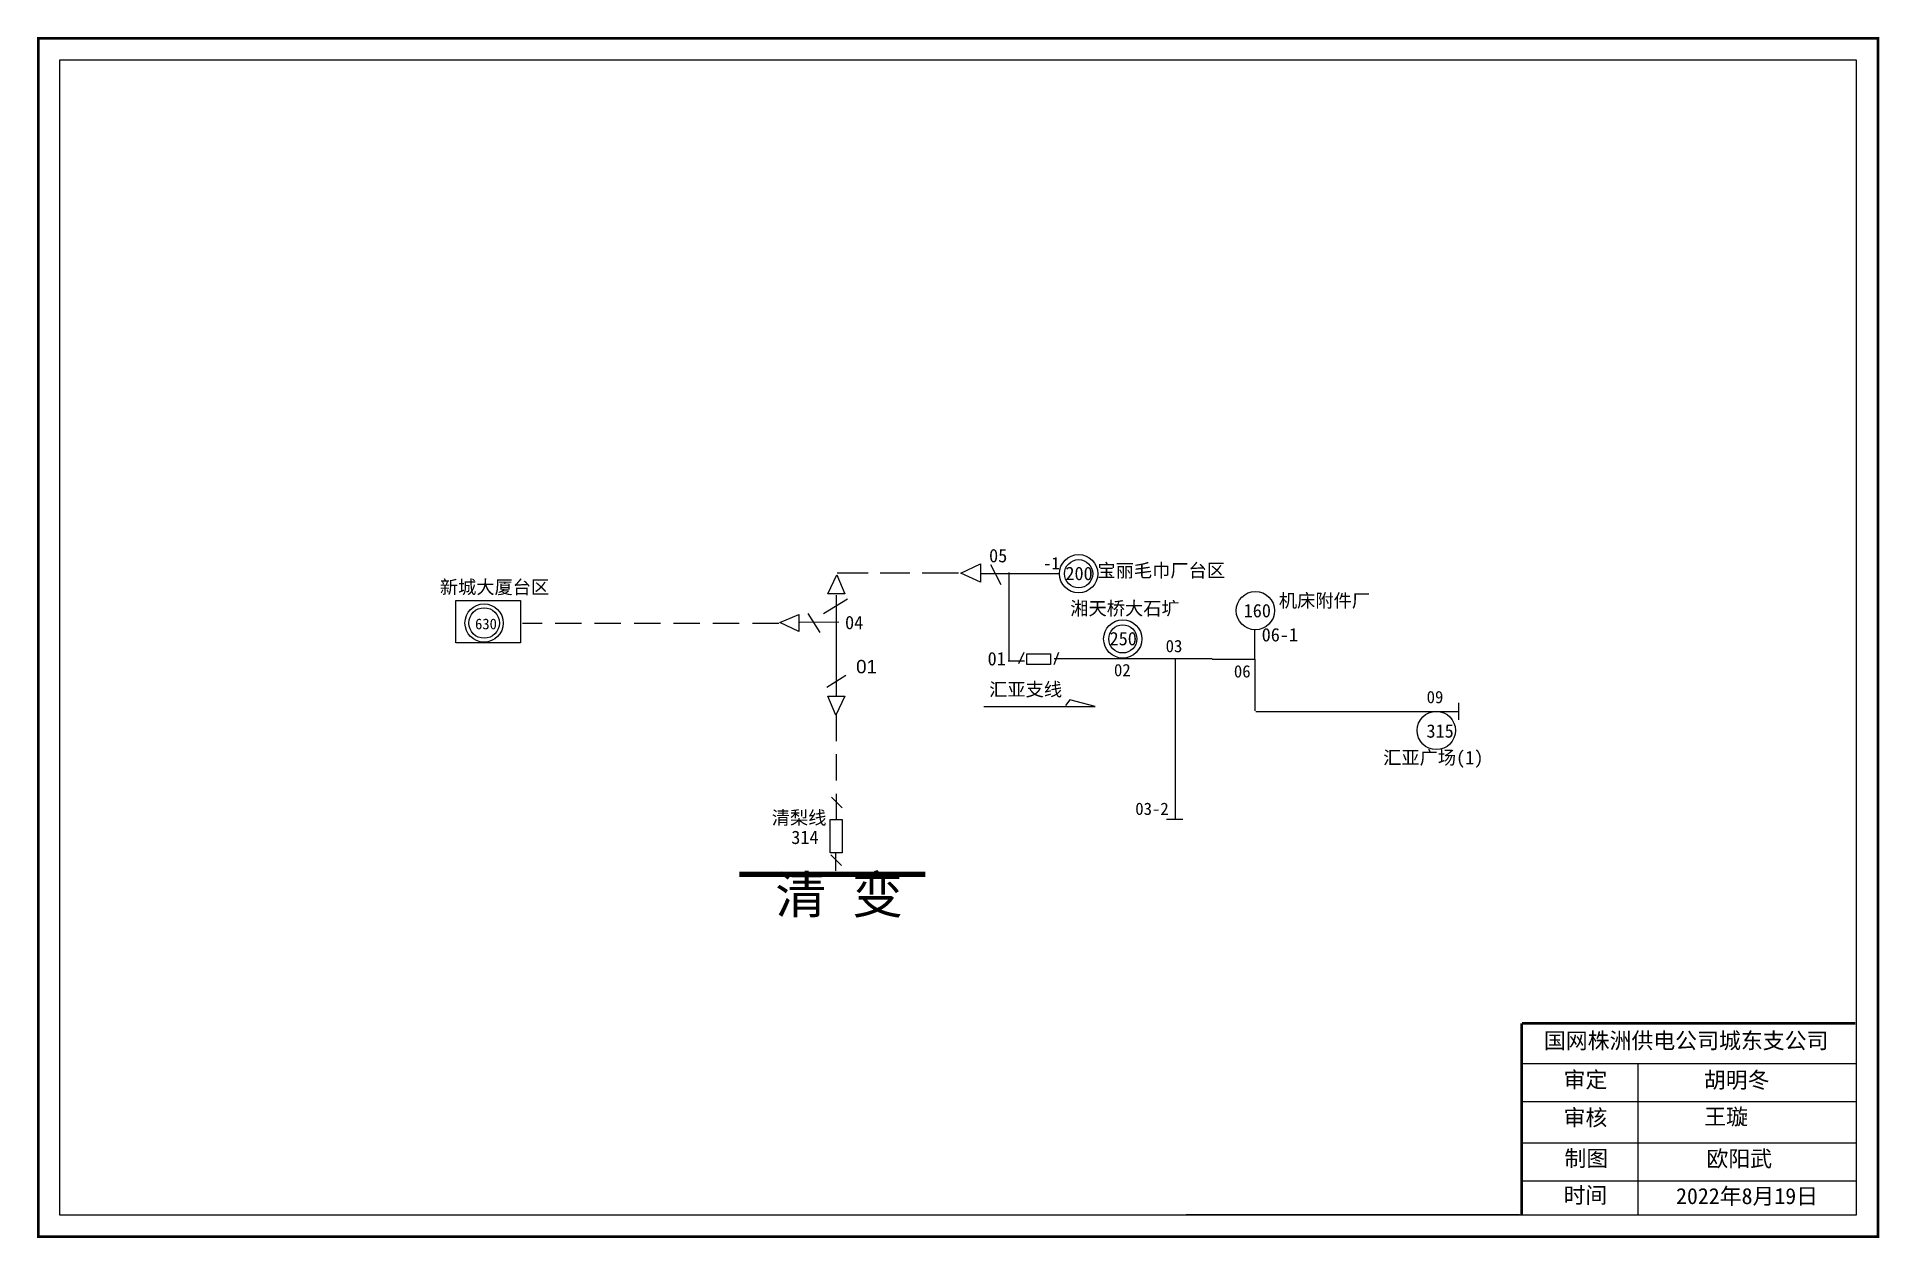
# Model space of a CAD drawing. Extents: x -51 to 293, y -6 to 219.
import ezdxf

# ---------------------------------------------------------------- set-up
doc = ezdxf.new("R2010")
doc.units = 0
doc.header["$LTSCALE"] = 0.774411
doc.linetypes.add('DASHED2', pattern=[9.525, 6.35, -3.175])
doc.layers.get('0').update_dxf_attribs({"linetype": 'CONTINUOUS'})
doc.styles.get("Standard").update_dxf_attribs({"font": '', "height": 2.5})
doc.styles.add('字体', font='', dxfattribs={"height": 2.5})
doc.styles.add('宋体_txtstyle_3.00_0_0', font='SIMSUN.TTC', dxfattribs={"height": 3})
doc.styles.add('宋体_txtstyle_300.00_0_0300', font='SIMSUN.TTC', dxfattribs={"height": 300})
doc.styles.get('Standard').set_extended_font_data('SimSun')
doc.styles.get('字体').set_extended_font_data('楷体_GB2312')

msp = doc.modelspace()

# ---------------------------------------------------------------- linework, layer by layer
at = {"color": 7, "linetype": 'Continuous'}
for p, q in [((96.91, 114.7), (98.59, 118.27)), ((98.59, 118.27), (100.09, 114.7)), ((104.42, 118.58), (98.65, 118.58)), ((112.25, 118.58), (106.68, 118.58)), ((121.32, 118.58), (114.52, 118.58)), ((121.79, 118.59), (125.46, 120.32)), ((125.46, 116.89), (121.79, 118.59)), ((125.44, 118.49), (140.24, 118.49)), ((125.46, 120.32), (125.46, 116.89)), ((127.29, 120.17), (129.27, 116.45)), ((130.76, 118.71), (130.76, 102.17)), ((96.12, 111.06), (100.59, 113.78)), ((100.09, 114.7), (96.91, 114.7)), ((98.5, 95.58), (98.5, 114.46)), ((87.91, 109.38), (91.47, 110.88)), ((91.47, 110.88), (91.47, 107.69)), ((93.16, 111.06), (95.41, 107.5)), ((91.47, 107.69), (87.91, 109.38)), ((98.95, 109.42), (91.66, 109.38)), ((130.64, 102.17), (133.67, 102.17)), ((176.79, 92.83), (176.79, 102.51)), ((96.71, 97.27), (100.28, 99.52)), ((98.4, 92.02), (96.9, 95.58)), ((96.9, 95.58), (100.09, 95.58)), ((100.09, 95.58), (98.4, 92.02)), ((126.06, 93.66), (146.88, 93.66)), ((142.14, 94.9), (141.31, 93.87)), ((146.88, 93.66), (142.14, 94.9)), ((214.85, 94.34), (214.85, 91.15)), ((160.2, 72.58), (163.26, 72.58))]:
    msp.add_line(p, q, dxfattribs=at)
at = {"color": 7, "linetype": 'DASHED2'}
for p, q in [((87.72, 109.19), (39.81, 109.18)), ((98.54, 72.44), (98.54, 92.36))]:
    msp.add_line(p, q, dxfattribs=at)
for p, q in [((176.74, 102.52), (176.74, 108.01)), ((168.74, 102.52), (176.74, 102.52))]:
    msp.add_line(p, q)
at = {"color": 0, "linetype": 'Continuous'}
for p, q in [((133.53, 103.75), (132.57, 101.61)), ((140.05, 103.75), (139.13, 101.43))]:
    msp.add_line(p, q, dxfattribs=at)
at = {"linetype": 'Continuous'}
for p, q in [((168.78, 102.56), (139.23, 102.54)), ((161.89, 72.75), (161.89, 102.51)), ((176.91, 92.75), (214.85, 92.75)), ((99.59, 74.72), (97.61, 76.7)), ((99.44, 63.95), (97.46, 65.93)), ((98.32, 66.32), (98.32, 62.95)), ((226.68, 26.97), (289.05, 26.97)), ((248.33, 26.97), (248.33, -1.36)), ((226.68, 19.87), (289.05, 19.87)), ((226.68, 12.12), (289.05, 12.12)), ((226.68, 5.02), (289.05, 5.02)), ((163.88, -1.29), (226.25, -1.29))]:
    msp.add_line(p, q, dxfattribs=at)
at = {"linetype": 'Continuous', "const_width": 0.5}
msp.add_lwpolyline([(-50.75, 218.53), (293.23, 218.53), (293.23, -5.43), (-50.75, -5.43)], close=True, dxfattribs=at)
at = {"linetype": 'Continuous'}
for points in [[(-46.7, 214.49), (289.18, 214.49), (289.18, -1.39), (-46.7, -1.39)], [(99.59, 72.57), (99.59, 66.31), (97.36, 66.31), (97.36, 72.57)]]:
    msp.add_lwpolyline(points, close=True, dxfattribs=at)
at = {"color": 7, "linetype": 'Continuous'}
msp.add_lwpolyline([(27.34, 113.49), (39.42, 113.49), (39.42, 105.53), (27.34, 105.53)], close=True, dxfattribs=at)
at = {"color": 0}
msp.add_lwpolyline([(138.56, 101.5), (134.13, 101.5), (134.13, 103.49), (138.56, 103.49)], close=True, dxfattribs=at)
at = {"linetype": 'Continuous'}
for points, const_width in [([(115.1, 62.32), (80.37, 62.3)], 1), ([(226.64, 34.48), (226.64, -1.25)], 0.5), ([(226.68, 34.48), (289.05, 34.48)], 0.5)]:
    msp.add_lwpolyline(points, dxfattribs=dict(at, const_width=const_width))
for centre, radius in [((143.79, 118.47), 3.58), ((143.79, 118.47), 2.63), ((176.85, 111.58), 3.58), ((32.63, 109.26), 3.58), ((32.63, 109.26), 2.86), ((152.05, 106.29), 3.58), ((152.05, 106.29), 2.63), ((210.67, 89.18), 3.58)]:
    msp.add_circle(centre, radius, dxfattribs=at)

# ---------------------------------------------------------------- texts
at = {"color": 7, "char_height": 2.5, "attachment_point": 1}
for s, insert, width in [('05', (127.05, 123.1), 6.3394), ('04', (100.12, 110.6), 6.3394), ('06-1', (178.02, 108.32), 11.56), ('01', (126.77, 103.84), 6.3394)]:
    msp.add_mtext(s, dxfattribs=dict(at, insert=insert, width=width))
at = {"attachment_point": 1}
for s, insert, char_height, width in [('-1', (137.15, 121.59), 2.3, 16.116), ('200', (141.32, 119.77), 2.5, 4.8377), ('160', (174.65, 112.82), 2.5, 4.8377), ('630', (30.94, 110.09), 2, 3.8702), ('250', (149.58, 107.59), 2.5, 4.8377), ('03', (160.06, 106.1), 2.3, 16.116), ('02', (150.4, 101.61), 2.3, 16.116), ('06', (172.82, 101.38), 2.3, 16.116), ('09', (208.86, 96.57), 2.3, 16.116), ('315', (208.83, 90.33), 2.5, 4.8377), ('03-2', (154.38, 75.7), 2.3, 16.116)]:
    msp.add_mtext(s, dxfattribs=dict(at, insert=insert, char_height=char_height, width=width))
at = {"char_height": 2.5, "attachment_point": 1, "style": '字体'}
for s, insert, width in [('宝丽毛巾厂台区', (147.3, 120.33), 27.9947), ('新城大厦台区', (24.35, 117.22), 32.7052), ('湘天桥大石圹', (142.23, 113.24), 20.6848), ('汇亚支线', (127.06, 98.1), 17.2511), ('汇亚广场(1)', (200.73, 85.36), 22.0482)]:
    msp.add_mtext(s, dxfattribs=dict(at, insert=insert, width=width))
at = {"color": 7, "insert": (181.23, 114.69), "char_height": 2.5, "width": 19.8372, "attachment_point": 1, "style": '字体'}
msp.add_mtext('{\\fSimSun|b0|i0|c134|p2;机床附件厂}', dxfattribs=at)
at = {"color": 0, "insert": (102.19, 102.36), "char_height": 2.5, "width": 6.3394, "attachment_point": 1}
msp.add_mtext('{\\fArial|b0|i0|c0|p32;01}', dxfattribs=at)
at = {"color": 0, "linetype": 'Continuous', "insert": (86.41, 74.13), "char_height": 2.5, "width": 10.6277, "attachment_point": 1, "style": '字体'}
msp.add_mtext('清梨线', dxfattribs=at)
at = {"color": 0, "linetype": 'Continuous', "insert": (90.06, 70.46), "char_height": 2.5, "width": 5.6554, "attachment_point": 1}
msp.add_mtext('314', dxfattribs=at)
at = {"linetype": 'Continuous', "attachment_point": 1}
for s, insert, char_height, width, style in [('清 变', (87.09, 61.99), 7, 28.4432, '字体'), ('审定', (234.47, 25.42), 3, 23.4615, '字体'), ('胡明冬', (260.7, 25.38), 3, 23.4615, '宋体_txtstyle_3.00_0_0'), ('审核', (234.47, 18.35), 3, 23.4615, '字体'), ('王璇', (260.77, 18.51), 3, 33.0539, '宋体_txtstyle_3.00_0_0'), ('制图', (234.64, 10.73), 3, 23.4615, '字体'), ('欧阳武', (261.18, 10.67), 3, 39.95, '宋体_txtstyle_3.00_0_0'), ('时间', (234.47, 3.85), 3, 23.4615, '字体')]:
    msp.add_mtext(s, dxfattribs=dict(at, insert=insert, char_height=char_height, width=width, style=style))
at = {"color": 7, "linetype": 'Continuous', "lineweight": 0, "ltscale": 0.584434, "char_height": 3, "attachment_point": 1}
for s, insert, style in [('国网株洲供电公司城东支公司', (230.79, 32.73), '宋体_txtstyle_3.00_0_0'), ('2022年8月19日', (255.5, 3.68), '宋体_txtstyle_300.00_0_0300')]:
    msp.add_mtext(s, dxfattribs=dict(at, insert=insert, style=style))

doc.saveas('drawing.dxf')
